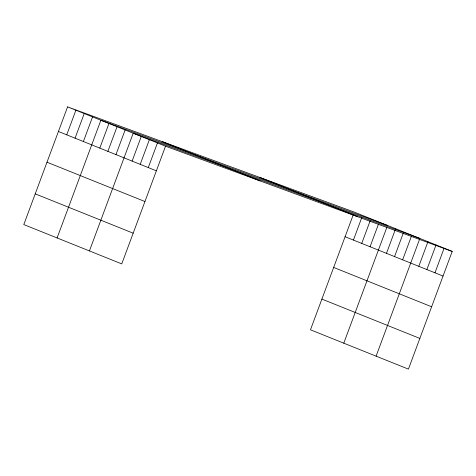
<?xml version="1.0" encoding="UTF-8"?>
<svg xmlns="http://www.w3.org/2000/svg" width="476" height="476" viewBox="0 0 476 476"><rect width="100%" height="100%" fill="white"/><g stroke="black" fill="none" stroke-linecap="round" stroke-linejoin="round"><path stroke-width="0.71" d="M67.574 106.868L23.8 224.577L121.749 263.906L165.529 146.197L67.574 106.868L354.251 212.094L452.2 251.423L408.426 369.132L310.471 329.803L353.234 214.831M66.741 134.833L75.898 110.212M75.071 138.177L84.228 113.556M83.395 141.521L92.552 116.894M57.102 237.946L100.876 120.238L387.553 225.469M99.799 148.107L108.962 123.486M107.879 151.356L117.042 126.729M115.965 154.599L125.123 129.972M89.428 250.929L133.203 133.22L419.874 238.446M132.126 161.09L141.283 136.463M140.206 164.333L149.363 139.706M148.286 167.582L157.443 142.955M353.418 240.065L361.814 217.49M361.742 243.409L370.138 220.834M370.066 246.752L378.462 224.178M343.779 343.172L386.792 227.516M386.476 253.339L395.633 228.712M394.556 256.582L403.208 233.323M402.637 259.825L411.544 235.888M376.099 356.155L419.624 239.13M418.797 266.316L427.96 241.689M426.877 269.559L436.04 244.938M434.963 272.808L444.12 248.18M165.529 146.197L452.2 251.423M259.646 177.37L357.595 216.699M162.179 141.592L260.128 180.922M345.088 236.721L443.043 276.05M58.417 131.495L156.366 170.825M333.67 267.435L431.619 306.77M46.993 162.209L144.942 201.538M321.895 299.083L419.85 338.418M35.224 193.857L133.173 233.186"/></g></svg>
